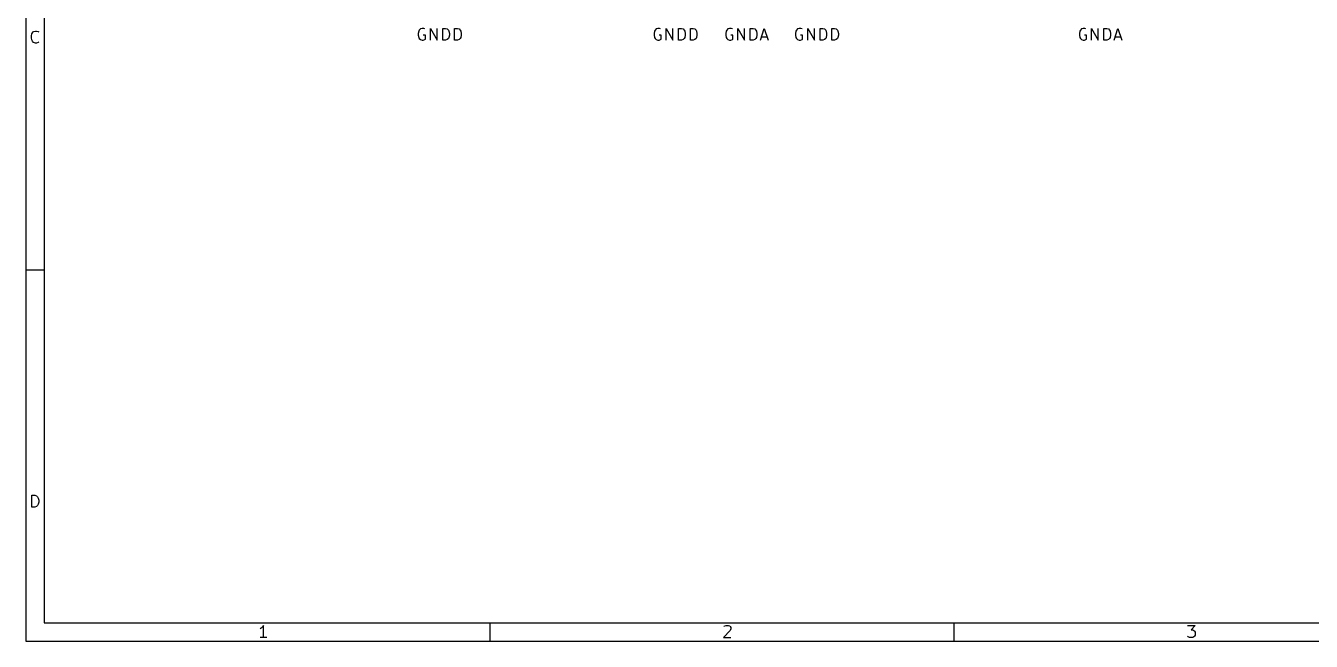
# Model space of a CAD drawing. Extents: x 10 to 287, y -200 to -10.
# Drawn here: x 10 to 148.5, y -200 to -133.7 of the extents above; entities that cross this region are included whole.
import ezdxf

# ---------------------------------------------------------------- set-up
doc = ezdxf.new("R2010")
doc.units = 0
doc.header["$MEASUREMENT"] = 0
doc.layers.add('BLACK', color=7, linetype='CONTINUOUS')

msp = doc.modelspace()

# ---------------------------------------------------------------- linework, layer by layer
at = {"layer": 'Black'}
for p, q in [((10.0076, -10.0076), (10.0076, -200)), ((11.9888, -11.9888), (11.9888, -198.018)), ((10.8458, -134.341), (11.049, -134.29)), ((11.049, -134.29), (11.176, -134.29)), ((11.176, -134.29), (11.3538, -134.341)), ((52.3494, -134.315), (52.2986, -134.544)), ((52.4002, -134.188), (52.3494, -134.315)), ((52.5272, -134.061), (52.4002, -134.188)), ((52.705, -134.01), (52.5272, -134.061)), ((52.8828, -134.01), (52.705, -134.01)), ((53.0098, -134.061), (52.8828, -134.01)), ((53.6194, -135.28), (53.6194, -134.01)), ((53.6194, -134.01), (54.3306, -135.28)), ((54.3306, -135.28), (54.3306, -134.01)), ((54.9402, -135.28), (54.9402, -134.01)), ((54.9402, -134.01), (55.245, -134.01)), ((55.245, -134.01), (55.4228, -134.061)), ((55.4228, -134.061), (55.5498, -134.188)), ((55.5498, -134.188), (55.6006, -134.315)), ((55.6006, -134.315), (55.6514, -134.544)), ((56.2102, -135.28), (56.2102, -134.01)), ((56.2102, -134.01), (56.515, -134.01)), ((56.515, -134.01), (56.6928, -134.061)), ((56.6928, -134.061), (56.8198, -134.188)), ((56.8198, -134.188), (56.8706, -134.315)), ((56.8706, -134.315), (56.9214, -134.544)), ((77.7494, -134.315), (77.6986, -134.544)), ((77.8002, -134.188), (77.7494, -134.315)), ((77.9272, -134.061), (77.8002, -134.188)), ((78.105, -134.01), (77.9272, -134.061)), ((78.2828, -134.01), (78.105, -134.01)), ((78.4098, -134.061), (78.2828, -134.01)), ((79.0194, -135.28), (79.0194, -134.01)), ((79.0194, -134.01), (79.7306, -135.28)), ((79.7306, -135.28), (79.7306, -134.01)), ((80.3402, -135.28), (80.3402, -134.01)), ((80.3402, -134.01), (80.645, -134.01)), ((80.645, -134.01), (80.8228, -134.061)), ((80.8228, -134.061), (80.9498, -134.188)), ((80.9498, -134.188), (81.0006, -134.315)), ((81.0006, -134.315), (81.0514, -134.544)), ((81.6102, -135.28), (81.6102, -134.01)), ((81.6102, -134.01), (81.915, -134.01)), ((81.915, -134.01), (82.0928, -134.061)), ((82.0928, -134.061), (82.2198, -134.188)), ((82.2198, -134.188), (82.2706, -134.315)), ((82.2706, -134.315), (82.3214, -134.544)), ((85.471, -134.315), (85.4202, -134.544)), ((85.5218, -134.188), (85.471, -134.315)), ((85.6488, -134.061), (85.5218, -134.188)), ((85.8266, -134.01), (85.6488, -134.061)), ((86.0044, -134.01), (85.8266, -134.01)), ((86.1314, -134.061), (86.0044, -134.01)), ((86.741, -135.28), (86.741, -134.01)), ((86.741, -134.01), (87.4522, -135.28)), ((87.4522, -135.28), (87.4522, -134.01)), ((88.0618, -135.28), (88.0618, -134.01)), ((88.0618, -134.01), (88.3666, -134.01)), ((88.3666, -134.01), (88.5444, -134.061)), ((88.5444, -134.061), (88.6714, -134.188)), ((88.6714, -134.188), (88.7222, -134.315)), ((88.7222, -134.315), (88.773, -134.544)), ((89.154, -135.28), (89.5604, -134.01)), ((89.5604, -134.01), (89.9922, -135.28)), ((92.9894, -134.315), (92.9386, -134.544)), ((93.0402, -134.188), (92.9894, -134.315)), ((93.1672, -134.061), (93.0402, -134.188)), ((93.345, -134.01), (93.1672, -134.061)), ((93.5228, -134.01), (93.345, -134.01)), ((93.6498, -134.061), (93.5228, -134.01)), ((94.2594, -135.28), (94.2594, -134.01)), ((94.2594, -134.01), (94.9706, -135.28)), ((94.9706, -135.28), (94.9706, -134.01)), ((95.5802, -135.28), (95.5802, -134.01)), ((95.5802, -134.01), (95.885, -134.01)), ((95.885, -134.01), (96.0628, -134.061)), ((96.0628, -134.061), (96.1898, -134.188)), ((96.1898, -134.188), (96.2406, -134.315)), ((96.2406, -134.315), (96.2914, -134.544)), ((96.8502, -135.28), (96.8502, -134.01)), ((96.8502, -134.01), (97.155, -134.01)), ((97.155, -134.01), (97.3328, -134.061)), ((97.3328, -134.061), (97.4598, -134.188)), ((97.4598, -134.188), (97.5106, -134.315)), ((97.5106, -134.315), (97.5614, -134.544)), ((123.571, -134.315), (123.52, -134.544)), ((123.622, -134.188), (123.571, -134.315)), ((123.749, -134.061), (123.622, -134.188)), ((123.927, -134.01), (123.749, -134.061)), ((124.104, -134.01), (123.927, -134.01)), ((124.231, -134.061), (124.104, -134.01)), ((124.841, -135.28), (124.841, -134.01)), ((124.841, -134.01), (125.552, -135.28)), ((125.552, -135.28), (125.552, -134.01)), ((126.162, -135.28), (126.162, -134.01)), ((126.162, -134.01), (126.467, -134.01)), ((126.467, -134.01), (126.644, -134.061)), ((126.644, -134.061), (126.771, -134.188)), ((126.771, -134.188), (126.822, -134.315)), ((126.822, -134.315), (126.873, -134.544)), ((127.254, -135.28), (127.66, -134.01)), ((127.66, -134.01), (128.092, -135.28)), ((10.6172, -134.823), (10.668, -134.595)), ((10.6172, -135.026), (10.6172, -134.823)), ((10.668, -135.255), (10.6172, -135.026)), ((10.668, -134.595), (10.7442, -134.468)), ((10.7442, -135.382), (10.668, -135.255)), ((10.7442, -134.468), (10.8458, -134.341)), ((10.8458, -135.509), (10.7442, -135.382)), ((11.049, -135.585), (10.8458, -135.509)), ((11.176, -135.585), (11.049, -135.585)), ((11.3538, -135.509), (11.176, -135.585)), ((11.3538, -134.341), (11.4046, -134.391)), ((11.4046, -135.458), (11.3538, -135.509)), ((52.2986, -134.544), (52.2986, -134.722)), ((52.2986, -134.722), (52.3494, -134.976)), ((52.3494, -134.976), (52.4002, -135.077)), ((52.4002, -135.077), (52.5272, -135.204)), ((52.5272, -135.204), (52.705, -135.28)), ((52.705, -135.28), (52.832, -135.28)), ((53.0606, -134.722), (52.832, -134.722)), ((52.832, -135.28), (53.0098, -135.204)), ((53.0098, -135.204), (53.0606, -135.153)), ((53.0606, -135.153), (53.0606, -134.722)), ((55.245, -135.28), (54.9402, -135.28)), ((55.4228, -135.204), (55.245, -135.28)), ((55.5498, -135.077), (55.4228, -135.204)), ((55.6006, -134.976), (55.5498, -135.077)), ((55.6514, -134.722), (55.6006, -134.976)), ((55.6514, -134.544), (55.6514, -134.722)), ((56.515, -135.28), (56.2102, -135.28)), ((56.6928, -135.204), (56.515, -135.28)), ((56.8198, -135.077), (56.6928, -135.204)), ((56.8706, -134.976), (56.8198, -135.077)), ((56.9214, -134.722), (56.8706, -134.976)), ((56.9214, -134.544), (56.9214, -134.722)), ((77.6986, -134.544), (77.6986, -134.722)), ((77.6986, -134.722), (77.7494, -134.976)), ((77.7494, -134.976), (77.8002, -135.077)), ((77.8002, -135.077), (77.9272, -135.204)), ((77.9272, -135.204), (78.105, -135.28)), ((78.105, -135.28), (78.232, -135.28)), ((78.4606, -134.722), (78.232, -134.722)), ((78.232, -135.28), (78.4098, -135.204)), ((78.4098, -135.204), (78.4606, -135.153)), ((78.4606, -135.153), (78.4606, -134.722)), ((80.645, -135.28), (80.3402, -135.28)), ((80.8228, -135.204), (80.645, -135.28)), ((80.9498, -135.077), (80.8228, -135.204)), ((81.0006, -134.976), (80.9498, -135.077)), ((81.0514, -134.722), (81.0006, -134.976)), ((81.0514, -134.544), (81.0514, -134.722)), ((81.915, -135.28), (81.6102, -135.28)), ((82.0928, -135.204), (81.915, -135.28)), ((82.2198, -135.077), (82.0928, -135.204)), ((82.2706, -134.976), (82.2198, -135.077)), ((82.3214, -134.722), (82.2706, -134.976)), ((82.3214, -134.544), (82.3214, -134.722)), ((85.4202, -134.544), (85.4202, -134.722)), ((85.4202, -134.722), (85.471, -134.976)), ((85.471, -134.976), (85.5218, -135.077)), ((85.5218, -135.077), (85.6488, -135.204)), ((85.6488, -135.204), (85.8266, -135.28)), ((85.8266, -135.28), (85.9536, -135.28)), ((86.1822, -134.722), (85.9536, -134.722)), ((85.9536, -135.28), (86.1314, -135.204)), ((86.1314, -135.204), (86.1822, -135.153)), ((86.1822, -135.153), (86.1822, -134.722)), ((88.3666, -135.28), (88.0618, -135.28)), ((88.5444, -135.204), (88.3666, -135.28)), ((88.6714, -135.077), (88.5444, -135.204)), ((88.7222, -134.976), (88.6714, -135.077)), ((88.773, -134.722), (88.7222, -134.976)), ((88.773, -134.544), (88.773, -134.722)), ((89.281, -134.899), (89.8652, -134.899)), ((92.9386, -134.544), (92.9386, -134.722)), ((92.9386, -134.722), (92.9894, -134.976)), ((92.9894, -134.976), (93.0402, -135.077)), ((93.0402, -135.077), (93.1672, -135.204)), ((93.1672, -135.204), (93.345, -135.28)), ((93.345, -135.28), (93.472, -135.28)), ((93.7006, -134.722), (93.472, -134.722)), ((93.472, -135.28), (93.6498, -135.204)), ((93.6498, -135.204), (93.7006, -135.153)), ((93.7006, -135.153), (93.7006, -134.722)), ((95.885, -135.28), (95.5802, -135.28)), ((96.0628, -135.204), (95.885, -135.28)), ((96.1898, -135.077), (96.0628, -135.204)), ((96.2406, -134.976), (96.1898, -135.077)), ((96.2914, -134.722), (96.2406, -134.976)), ((96.2914, -134.544), (96.2914, -134.722)), ((97.155, -135.28), (96.8502, -135.28)), ((97.3328, -135.204), (97.155, -135.28)), ((97.4598, -135.077), (97.3328, -135.204)), ((97.5106, -134.976), (97.4598, -135.077)), ((97.5614, -134.722), (97.5106, -134.976)), ((97.5614, -134.544), (97.5614, -134.722)), ((123.52, -134.544), (123.52, -134.722)), ((123.52, -134.722), (123.571, -134.976)), ((123.571, -134.976), (123.622, -135.077)), ((123.622, -135.077), (123.749, -135.204)), ((123.749, -135.204), (123.927, -135.28)), ((123.927, -135.28), (124.054, -135.28)), ((124.282, -134.722), (124.054, -134.722)), ((124.054, -135.28), (124.231, -135.204)), ((124.231, -135.204), (124.282, -135.153)), ((124.282, -135.153), (124.282, -134.722)), ((126.467, -135.28), (126.162, -135.28)), ((126.644, -135.204), (126.467, -135.28)), ((126.771, -135.077), (126.644, -135.204)), ((126.822, -134.976), (126.771, -135.077)), ((126.873, -134.722), (126.822, -134.976)), ((126.873, -134.544), (126.873, -134.722)), ((127.381, -134.899), (127.965, -134.899)), ((10.0076, -159.995), (11.9888, -159.995)), ((10.668, -185.572), (10.668, -184.277)), ((10.668, -184.277), (10.9728, -184.277)), ((10.9728, -185.572), (10.668, -185.572)), ((10.9728, -184.277), (11.176, -184.328)), ((11.176, -185.496), (10.9728, -185.572)), ((11.176, -184.328), (11.2776, -184.455)), ((11.2776, -185.369), (11.176, -185.496)), ((11.2776, -184.455), (11.3538, -184.582)), ((11.3538, -185.242), (11.2776, -185.369)), ((11.3538, -184.582), (11.4046, -184.81)), ((11.4046, -185.014), (11.3538, -185.242)), ((11.4046, -184.81), (11.4046, -185.014)), ((11.9888, -198.018), (285.013, -198.018)), ((59.9948, -198.018), (59.9948, -200)), ((110.007, -198.018), (110.007, -200)), ((35.3822, -198.603), (35.2552, -198.653)), ((35.4838, -198.476), (35.3822, -198.603)), ((35.6108, -198.298), (35.4838, -198.476)), ((35.6108, -199.593), (35.6108, -198.298)), ((85.9028, -198.831), (85.1662, -199.593)), ((85.2424, -198.399), (85.2932, -198.349)), ((85.2932, -198.349), (85.4202, -198.298)), ((85.4202, -198.298), (85.725, -198.298)), ((85.725, -198.298), (85.852, -198.349)), ((85.852, -198.349), (85.9028, -198.399)), ((85.9028, -198.399), (85.979, -198.526)), ((85.979, -198.653), (85.9028, -198.831)), ((85.979, -198.526), (85.979, -198.653)), ((135.179, -198.298), (135.992, -198.298)), ((135.992, -198.298), (135.56, -198.78)), ((135.56, -198.78), (135.738, -198.78)), ((135.738, -198.78), (135.865, -198.831)), ((135.865, -198.831), (135.915, -198.907)), ((135.915, -198.907), (135.992, -199.034)), ((135.992, -199.339), (135.915, -199.466)), ((135.992, -199.034), (135.992, -199.339)), ((10.0076, -200), (286.995, -200)), ((35.9918, -199.593), (35.2552, -199.593)), ((85.1662, -199.593), (85.979, -199.593)), ((135.255, -199.517), (135.179, -199.466)), ((135.382, -199.593), (135.255, -199.517)), ((135.738, -199.593), (135.382, -199.593)), ((135.865, -199.517), (135.738, -199.593)), ((135.915, -199.466), (135.865, -199.517))]:
    msp.add_line(p, q, dxfattribs=at)

doc.saveas('drawing.dxf')
